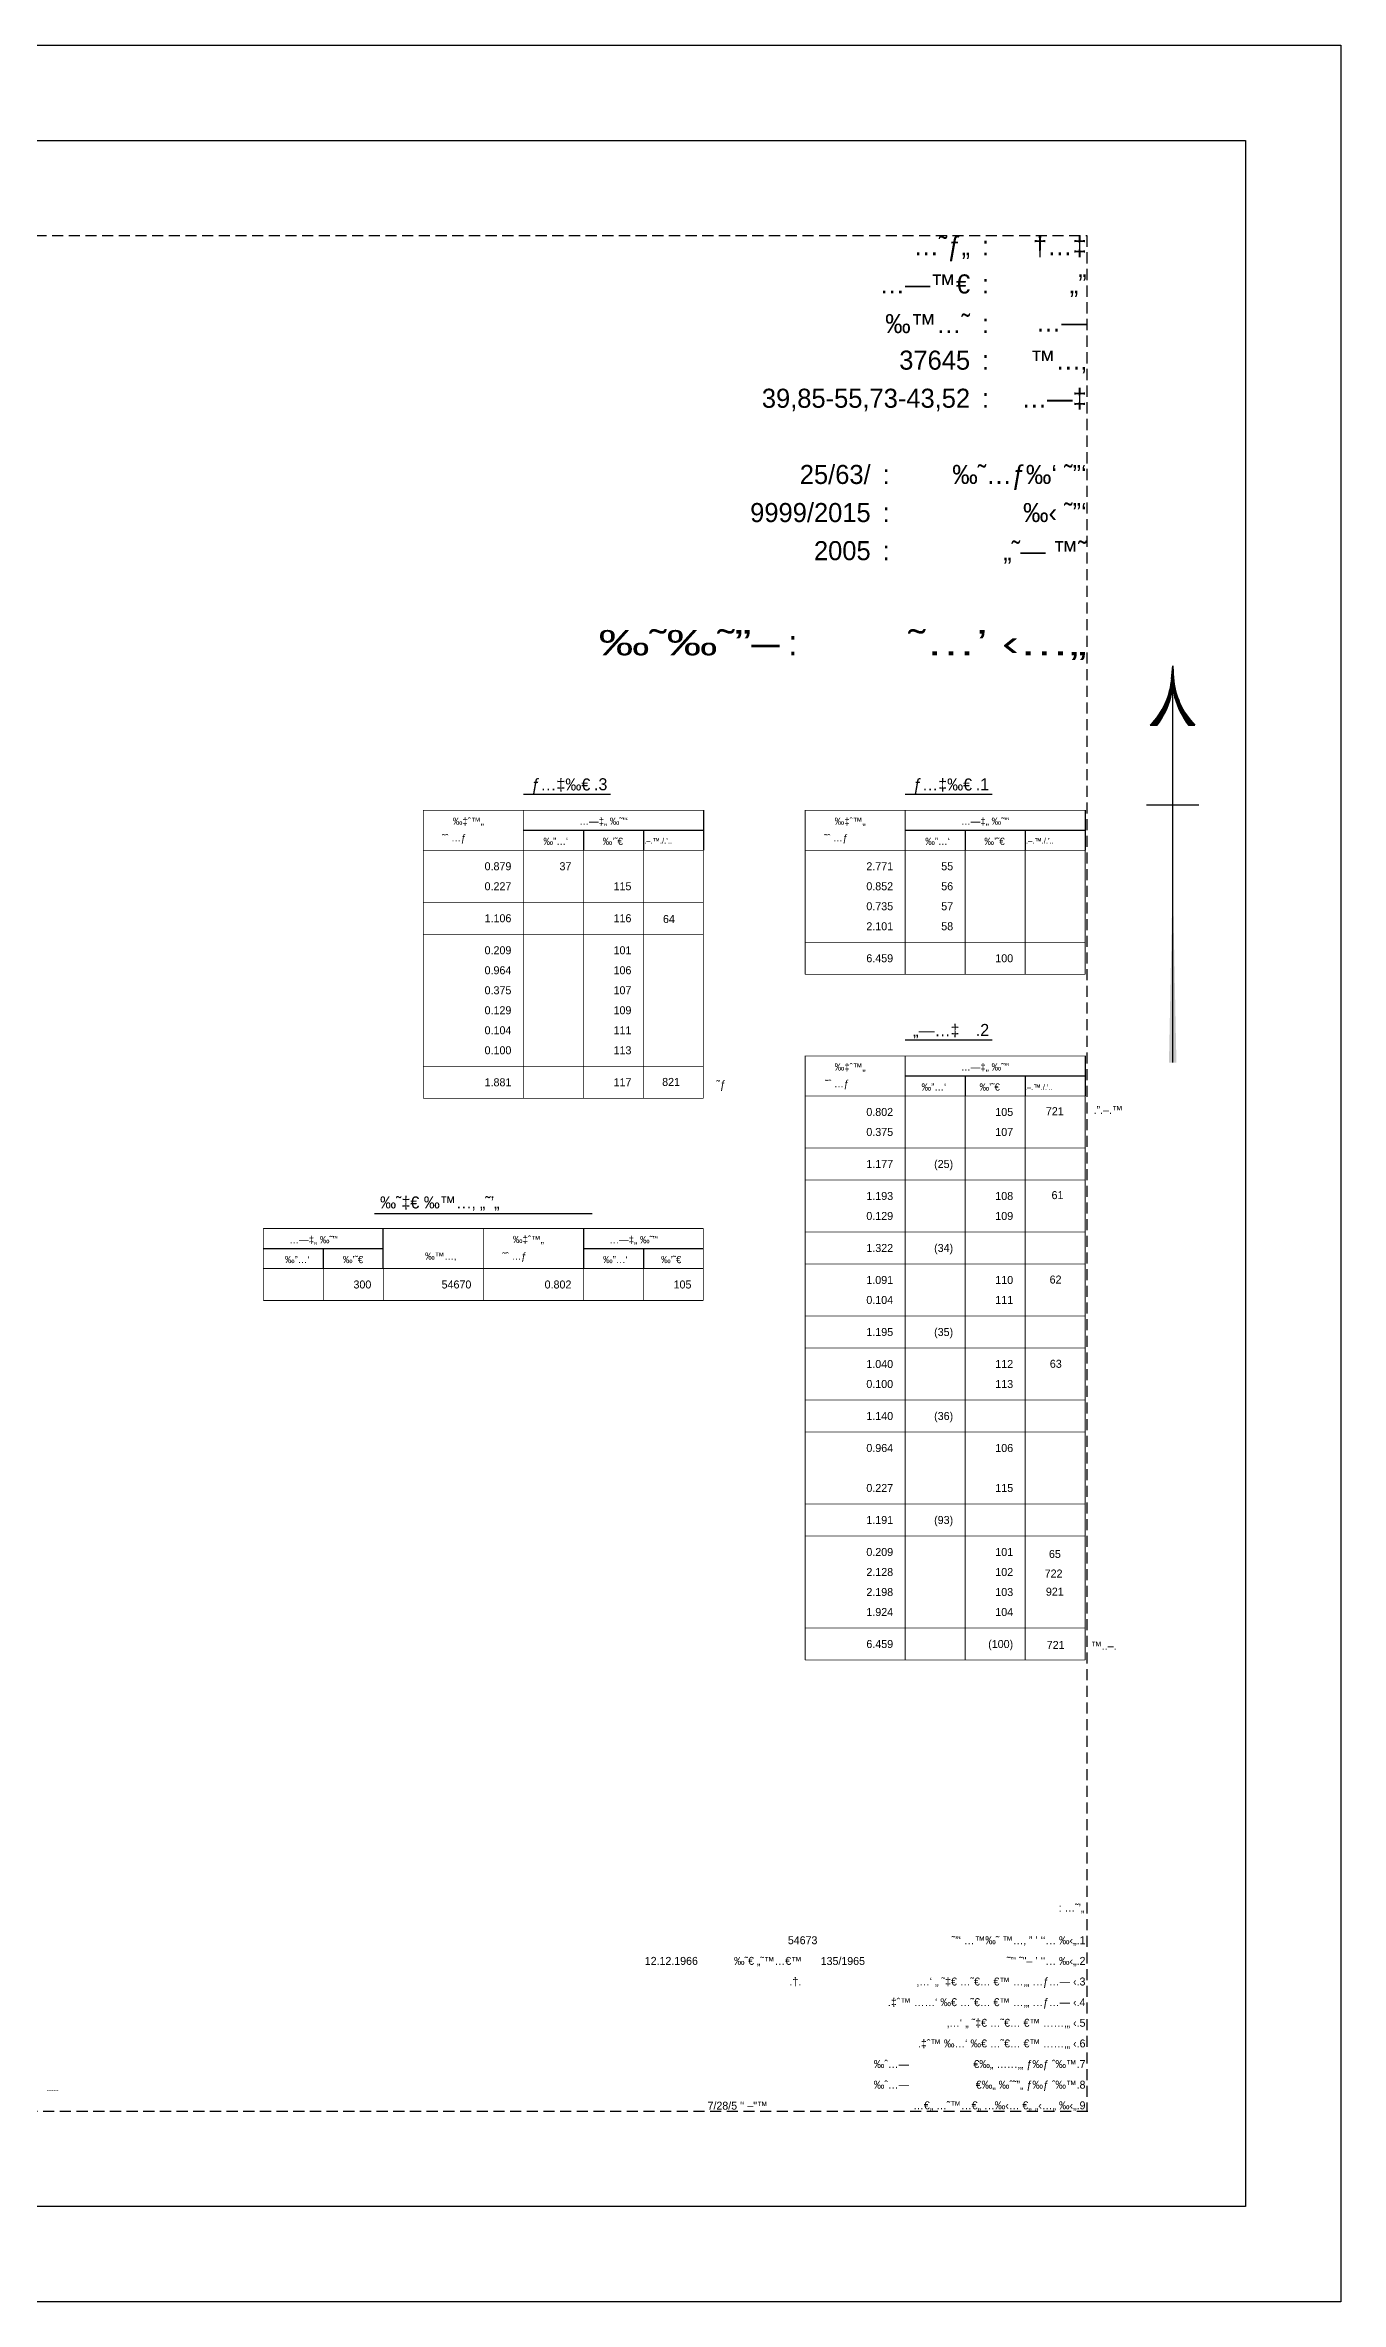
# Model space of a CAD drawing. Extents: x 173023 to 173570, y 602032 to 602387.
# Drawn here: x 173366.4 to 173570.4, y 602032 to 602387.4 of the extents above; entities that cross this region are included whole.
import ezdxf
from ezdxf.enums import TextEntityAlignment as Align

# ---------------------------------------------------------------- set-up
doc = ezdxf.new("R2010")
doc.units = 0
doc.header["$LTSCALE"] = 7
doc.linetypes.add('HIDDEN', pattern=[0.375, 0.25, -0.125])
for name, color, linetype in [('C1640', 7, 'Continuous'), ('C1641', 7, 'Continuous'), ('C1680', 9, 'Continuous'), ('C1682', 7, 'Continuous'), ('M2602', 9, 'Continuous')]:
    doc.layers.add(name, color=color, linetype=linetype)
doc.styles.add('HEBTEXT', font='HEBTXT')
doc.styles.add('MAVAT_HEBTXT', font='HEBTXT')
doc.styles.add('TAZAR_HEBTXT', font='HEBTXT')

# ---------------------------------------------------------------- blocks, each defined once
blk = doc.blocks.new('TAZAR_TABLE_U')
for p, q in [((-45, 4), (-23.25967361202769, 3.997639637888368)), ((0, 0), (0, -10)), ((-45, -5), (0, -5)), ((-30, -5), (-30, -10)), ((-15, -5), (-15, -10))]:
    blk.add_line(p, q)
at = {"const_width": 0.2}
for points in [[(-70, -10), (-70, 0), (0, 0)], [(-45, 0), (-45, -10)], [(0, -10), (0, 0)], [(0, -10), (-70, -10)]]:
    blk.add_lwpolyline(points, dxfattribs=at)
at = {"style": 'TAZAR_HEBTXT'}
for s, height, p in [('ƒ…‡‰€', 3, (-42.98629970610126, 4.939512980673018)), ('‰‡ˆ™„', 1.8, (-62.62907513403415, -3.643928210847936)), ('…—‡„ ‰˜”‘', 1.8, (-31.02781970951464, -3.643928210847936)), ('˜ˆ …ƒ', 1.8, (-65.29699131217205, -7.810474348291528)), ('‰”…‘', 1.8, (-39.98230454246107, -8.66743110081876)), ('‰’˜€', 1.8, (-25.19267726390365, -8.66743110081876)), ('.–.™./.’..', 1.399999999999999, (-14.81242482834955, -8.363767195568698))]:
    blk.add_text(s, height=height, dxfattribs=at).set_placement(p)
blk = doc.blocks.new('TAZAR_TABLE_D')
for p, q in [((-45, 4), (-23.25967361202769, 3.997639637888368)), ((0, 0), (0, -10)), ((-45, -5), (0, -5)), ((-30, -5), (-30, -10)), ((-15, -5), (-15, -10))]:
    blk.add_line(p, q)
at = {"const_width": 0.2}
for points in [[(-70, -10), (-70, 0), (0, 0)], [(-45, 0), (-45, -10)], [(0, -10), (0, 0)], [(0, -10), (-70, -10)]]:
    blk.add_lwpolyline(points, dxfattribs=at)
at = {"style": 'TAZAR_HEBTXT'}
for s, height, p in [('„—…‡', 3, (-42.98629970610126, 4.939512980673018)), ('‰‡ˆ™„', 1.8, (-62.62907513403415, -3.643928210847936)), ('…—‡„ ‰˜”‘', 1.8, (-31.02781970951464, -3.643928210847936)), ('˜ˆ …ƒ', 1.8, (-65.01719461659745, -7.810474348291528)), ('‰”…‘', 1.8, (-40.90346403096549, -8.66743110081876)), ('‰’˜€', 1.8, (-26.40854717621642, -8.66743110081876)), ('.–.™./.’..', 1.399999999999999, (-15.07006810316232, -8.526718690245573))]:
    blk.add_text(s, height=height, dxfattribs=at).set_placement(p)
blk = doc.blocks.new('TAZAR_TABLE_G')
for p, q in [((-82.22814090872998, 3.749999999999999), (-27.77185909127001, 3.749999999999999)), ((-80, -10), (-80, 0)), ((-30, 0), (-30, -10)), ((-110, -5), (-80, -5)), ((-95, -5), (-95, -10)), ((-30, -5), (0, -5)), ((-15, -5), (-15, -10))]:
    blk.add_line(p, q)
at = {"const_width": 0.2}
for points in [[(-110, 0), (-55, 0)], [(-110, 0), (-110, -10)], [(-55, 0), (-30.01152352901409, 0)], [(-55, -10), (-55, 0)], [(-30, 0), (0, 0)], [(0, 0), (0, -10)], [(-80, -10), (-110, -10)], [(0, -10), (-80, -10)]]:
    blk.add_lwpolyline(points, dxfattribs=at)
at = {"style": 'TAZAR_HEBTXT'}
for s, height, p in [('‰˜‡€ ‰™…‚ „˜’„', 3, (-80.82306603690957, 5.005519570969044)), ('…—‡„ ‰˜”‘', 1.8, (-103.4894931517192, -3.703823009738697)), ('‰‡ˆ™„', 1.8, (-47.62907513405661, -3.643928210833109)), ('…—‡„ ‰˜”‘', 1.8, (-23.48949315171922, -3.703823009738697)), ('‰”…‘', 1.8, (-104.5994766387157, -8.6674311007373)), ('‰’˜€', 1.8, (-90.1045597839402, -8.6674311007373)), ('‰™…‚', 1.8, (-69.55853434395976, -7.810474348254499)), ('˜ˆ …ƒ', 1.8, (-50.21410810347879, -7.810474348254499)), ('‰”…‘', 1.8, (-25.09015240333975, -8.6674311007373)), ('‰’˜€', 1.8, (-10.59523554862244, -8.6674311007373))]:
    blk.add_text(s, height=height, dxfattribs=at).set_placement(p)
blk = doc.blocks.new('C1640')
for s, height, style, p in [(':', 3, 'HEBTEXT', (-40.37636236858089, -15.10733697342221)), ('†…‡', 3, 'HEBTEXT', (-25.01325233944225, -15.10733697342221)), ('„”', 3, 'HEBTEXT', (-25.01325233944225, -21.10733697342221)), (':', 3, 'HEBTEXT', (-40.37636236858089, -21.10733697342221)), (':', 3, 'HEBTEXT', (-40.37636236858089, -27.35808013094356)), ('…—', 3, 'HEBTEXT', (-25.01325233944225, -27.10733697342221)), (':', 3, 'HEBTEXT', (-40.37636236858089, -33.10733697342221)), ('™…‚', 3, 'HEBTEXT', (-25.01325233944225, -33.10733697342221)), ('…—‡', 3, 'HEBTEXT', (-25.01325233944225, -39.10733697342221)), (':', 3, 'HEBTEXT', (-40.37636236858089, -39.10733697342221)), (':', 3, 'HEBTEXT', (-56.03627835222869, -51.10733697342221)), ('‰˜…ƒ‰‘ ˜”‘', 3, 'TAZAR_HEBTXT', (-25.01325233944226, -51.10733697342221)), (':', 3, 'HEBTEXT', (-56.03627835222869, -57.10733697342221)), ('‰‹ ˜”‘', 3, 'TAZAR_HEBTXT', (-25.01325233944226, -57.10733697342221)), (':', 3, 'HEBTEXT', (-56.03627835222869, -63.10733697342221)), (' „˜— ™˜', 3, 'TAZAR_HEBTXT', (-25.01325233944226, -63.10733697342221)), (':', 4, 'HEBTEXT', (-70.55020301109674, -77.1073369734222))]:
    blk.add_text(s, height=height, dxfattribs=dict(style=style)).set_placement(p, align=Align.TOP_RIGHT)
at = {"style": 'TAZAR_HEBTXT', "width": 1.5}
blk.add_text('˜…’ ‹…„', height=4, dxfattribs=at).set_placement((-25.01325233944225, -81.1073369734222), align=Align.RIGHT)
at = {"style": 'TAZAR_HEBTXT'}
for tag, p in [('REGION', (-43.37636236858089, -15.10733697342221)), ('COUNTY', (-43.37636236858089, -21.10733697342221)), ('SETTLEMENT', (-43.37636236858089, -27.35808013094356)), ('GUSH_NUM', (-43.37636236858089, -33.10733697342221)), ('PARCELS', (-43.37636236858089, -39.10733697342221)), ('SERIAL', (-59.03627835222869, -51.10733697342221)), ('PROCESS_NAME', (-59.03627835222869, -57.10733697342221)), ('GRID_NAME', (-59.03627835222869, -63.10733697342221))]:
    blk.add_attdef(tag, text='', height=3, dxfattribs=at).set_placement(p, align=Align.TOP_RIGHT)
at = {"style": 'TAZAR_HEBTXT', "width": 1.5}
blk.add_attdef('ORDERER', text='', height=4, dxfattribs=at).set_placement((-73.34033930302235, -81.1073369734222), align=Align.RIGHT)
at = {"style": 'TAZAR_HEBTXT', "flags": 1}
for tag, p in [('PROCESS_TYPE', (-35.01325233944226, -86.2264665113762)), ('WORK_ORDER', (-35.01325233944226, -88.91952812300855)), ('SCALE', (-35.01325233944226, -91.49794856633405)), ('TABA_NAMES', (-35.01325233944226, -96.5951362534268)), ('SURVEYOR', (-35.01325233944226, -94.01671581010133)), ('SETTLEMENT_CODE', (-35.01325233944226, -99.07728922845828)), ('SURVEY_DATE', (-35.01325233944226, -102.0807004309058)), ('UPDATE_DATE', (-35.01325233944226, -107.1304153466491)), ('FINISH_DATE', (-35.01325233944226, -104.6591208742312)), ('GUSH_LEGAL_AREA', (-35.01325233944226, -110.1752795130903)), ('GUSH_REGISTER_STATUS', (-35.01325233944226, -112.7536999564158)), ('GUSH_LAST_PARCEL', (-35.01325233944226, -115.2434721951923)), ('GENERAL_COMMENT', (-35.01325233944226, -117.8218926385177))]:
    blk.add_attdef(tag, text='', height=1, dxfattribs=at).set_placement(p, align=Align.CENTER)
blk = doc.blocks.new('NORTH')
for p, q in [((3.963626827229746, 60.42564449354541), (4.125405597209465, 62.50003608991392)), ((4.125405597209465, 62.50003608991392), (4.277451136673335, 60.42564449354541)), ((0.5989798559457995, 53.12503608991392), (1.674847709422465, 53.12503608991392)), ((6.629505643155426, 53.12503608991392), (7.635982394975144, 53.12503608991392))]:
    blk.add_line(p, q)
at = {"linetype": 'Continuous'}
for p, q in [((4.125405597209465, 3.608991391956806e-05), (4.125405597209465, 58.93450108997058)), ((-7.402763003483415e-06, 40.6165377717698), (8.250818597211037, 40.6165377717698))]:
    blk.add_line(p, q, dxfattribs=at)
for centre, start, end in [((-7.781454908254091, 61.41353171679657), 315.3160171767847, 356.0974007733492), ((-7.76258725579828, 61.22605099261273), 316.5840218414571, 359.8899667054137), ((-7.739718778320821, 61.03087504708674), 317.8764622858587, 1.873186706410264), ((-7.711649196426151, 60.82248029799666), 319.2279564003497, 3.589272775420433), ((-7.67773700482212, 60.60152056696825), 320.6315474714708, 5.199693013602174), ((15.91955980012426, 60.59412104764488), 174.6343548869275, 219.3219412798221), ((15.94802652625367, 60.77682736865245), 175.9457540654751, 220.4796532621542), ((15.98181475765887, 61.02343600208405), 177.9381853155093, 222.0748023579376), ((16.00545357860392, 61.2245215914445), 179.9777950944733, 223.4057439265138), ((16.02379436214687, 61.4060660378309), 183.7786208689396, 224.632963009169)]:
    blk.add_arc(centre, 11.786893, start, end, dxfattribs=at)
for centre, radius, start, end in [((-8.38352532259887, 60.76200194098055), 12.6290979670116, 322.7918867085166, 7.910230231863245), ((16.50761120551033, 60.7854452219326), 12.50035349783366, 172.1162630591149, 217.7933543945863)]:
    blk.add_arc(centre, radius, start, end)
blk.add_solid([(3.536060597223695, 3.608991391956806e-05), (4.125405597209465, 29.46726908988785), (4.714750597224338, 3.608991391956806e-05)])
blk = doc.blocks.new('C1641')
at = {"style": 'TAZAR_HEBTXT'}
for s, p in [(': …˜’„', (-25.36343214524095, 46.44234378710598)), ('‰˜€ „˜™…€™', (-69.87951687448822, 38.07162050970373)), ('˜”‘ …™‰˜ ™…‚ ” ’ ‘‘… ‰‹„.1', (-25.21143669932053, 41.32162050970373)), ('˜”‘ ˜"– ’ ‘‘… ‰‹„.2', (-25.21143669932053, 38.07162050970373)), ('‚…‘ „ ˜‡€ …˜€… €™ …‚„ …ƒ…— ‹.3', (-25.21143669932053, 34.82162050970373)), ('.‡ˆ™ ……‘ ‰€ …˜€… €™ …‚„ …ƒ…— ‹.4', (-25.21143669932053, 31.57162050970373)), ('‚…‘ „ ˜‡€ …˜€… €™ ……‚„ ‹.5', (-25.21143669932053, 28.32162050970373)), ('.‡ˆ™ ‰…‘ ‰€ …˜€… €™ ……‚„ ‹.6', (-25.21143669932053, 25.07162050970373)), ('€‰„ ……‚„ ƒ‰ƒ ˆ‰™.7', (-25.21143669932053, 21.82162050970373)), ('€‰„ ‰ˆ˜”„ ƒ‰ƒ ˆ‰™.8', (-25.21143669932053, 18.57162050970373)), ('…€„ …˜™…€„ …‰‹… €„ „‹…„ ‰‹„.9', (-25.21143669932053, 15.32162050970373))]:
    blk.add_text(s, height=1.25, dxfattribs=at).set_placement(p, align=Align.RIGHT)
for tag, p in [('DATE', (-86.23461030482576, 38.07162050970373)), ('GUSH_NUM', (-67.42032279204886, 41.32162050970373)), ('MARK', (-69.96786809386958, 34.82162050970373)), ('BORDER', (-52.97761903100763, 21.82162050970373)), ('DETAIL', (-52.97761903100763, 18.57162050970373)), ('TABA', (-75.25050811968731, 15.26999208853454))]:
    blk.add_attdef(tag, text='', height=1.25, dxfattribs=at).set_placement(p, align=Align.RIGHT)
blk.add_attdef('TALAR_NUM', text='', height=1.25, dxfattribs=at).set_placement((-63.41393038395108, 38.0520575557648), align=Align.CENTER)
at = {"style": 'TAZAR_HEBTXT', "flags": 1}
blk.add_attdef('TOPO', text='', height=1.25, dxfattribs=at).set_placement((-64.61665126217986, 28.32162050970373), align=Align.RIGHT)
blk.add_attdef('COMMENTS', text='', height=1.25, dxfattribs=at).set_placement((-48.45291937747561, 12.07162050970373), align=Align.CENTER)

msp = doc.modelspace()

# ---------------------------------------------------------------- linework, layer by layer
at = {"layer": 'C1680'}
for p, q in [((173022.6483212875, 602387.3584105028), (173570.4340557384, 602387.3584105028)), ((173570.4340557384, 602031.9699202715), (173022.6483212875, 602031.9699202715))]:
    msp.add_line(p, q, dxfattribs=at)
msp.add_lwpolyline([(173555.4340557384, 602372.3584105028), (173555.4340557384, 602046.9699202715), (173118.8929857162, 602046.9699202715), (173118.8929857162, 602372.3584105028)], close=True, dxfattribs=at)
at = {"layer": 'C1680', "color": 1, "linetype": 'HIDDEN'}
for points in [[(173530.6172767501, 602061.9699202715), (173133.8929857162, 602061.9699202715), (173133.8929857162, 602357.3584105028), (173530.4340557384, 602357.3584105028)], [(173530.4340557384, 602357.3584105028), (173530.4340557384, 602061.9699202715)]]:
    msp.add_lwpolyline(points, dxfattribs=at)
at = {"layer": 'C1682', "const_width": 0.126}
for points in [[(173425.9695045403, 602260.5700932383), (173425.9695045403, 602221.5100932382)], [(173441.7195045403, 602260.5700932383), (173441.7195045403, 602221.5100932382)], [(173451.1695045404, 602260.5700932383), (173451.1695045404, 602221.5100932382)], [(173460.6195045403, 602260.5700932383), (173460.6195045403, 602221.5100932382)], [(173470.0695045404, 602260.5700932383), (173470.0695045404, 602221.5100932382)], [(173486.0790924198, 602260.5700932383), (173486.0790924198, 602241.0400932382)], [(173501.8290924198, 602260.5700932383), (173501.8290924198, 602241.0400932382)], [(173511.2790924198, 602260.5700932383), (173511.2790924198, 602241.0400932382)], [(173520.7290924198, 602260.5700932383), (173520.7290924198, 602241.0400932382)], [(173530.1790924198, 602260.5700932383), (173530.1790924198, 602241.0400932382)], [(173470.0695045404, 602252.3800932382), (173425.9695045403, 602252.3800932382)], [(173470.0695045404, 602247.3400932383), (173425.9695045403, 602247.3400932383)], [(173530.1790924198, 602246.0800932382), (173486.0790924198, 602246.0800932382)], [(173530.1790924198, 602241.0400932382), (173486.0790924198, 602241.0400932382)], [(173470.0695045404, 602226.5500932382), (173425.9695045403, 602226.5500932382)], [(173470.0695045404, 602221.5100932382), (173425.9695045403, 602221.5100932382)], [(173486.0790924198, 602221.8776904984), (173486.0790924198, 602133.0476904984)], [(173501.8290924198, 602221.8776904984), (173501.8290924198, 602133.0476904984)], [(173511.2790924198, 602221.8776904984), (173511.2790924198, 602133.0476904984)], [(173520.7290924198, 602221.8776904984), (173520.7290924198, 602133.0476904984)], [(173530.1790924198, 602221.8776904984), (173530.1790924198, 602133.0476904984)], [(173530.1790924198, 602213.6876904983), (173486.0790924198, 602213.6876904983)], [(173530.1790924198, 602208.6476904984), (173486.0790924198, 602208.6476904984)], [(173530.1790924198, 602200.4576904983), (173486.0790924198, 602200.4576904983)], [(173530.1790924198, 602195.4176904983), (173486.0790924198, 602195.4176904983)], [(173400.7695045404, 602194.7064155478), (173400.7695045404, 602189.6664155478)], [(173410.2195045403, 602194.7064155478), (173410.2195045403, 602189.6664155478)], [(173419.6695045404, 602194.7064155478), (173419.6695045404, 602189.6664155478)], [(173435.4195045404, 602194.7064155478), (173435.4195045404, 602189.6664155478)], [(173451.1695045404, 602194.7064155478), (173451.1695045404, 602189.6664155478)], [(173460.6195045403, 602194.7064155478), (173460.6195045403, 602189.6664155478)], [(173470.0695045404, 602194.7064155478), (173470.0695045404, 602189.6664155478)], [(173470.0695045404, 602189.6664155478), (173400.7695045404, 602189.6664155478)], [(173530.1790924198, 602187.2276904983), (173486.0790924198, 602187.2276904983)], [(173530.1790924198, 602182.1876904983), (173486.0790924198, 602182.1876904983)], [(173530.1790924198, 602173.9976904985), (173486.0790924198, 602173.9976904985)], [(173530.1790924198, 602168.9576904983), (173486.0790924198, 602168.9576904983)], [(173530.1790924198, 602157.6176904984), (173486.0790924198, 602157.6176904984)], [(173530.1790924198, 602152.5776904984), (173486.0790924198, 602152.5776904984)], [(173530.1790924198, 602138.0876904983), (173486.0790924198, 602138.0876904983)], [(173530.1790924198, 602133.0476904984), (173486.0790924198, 602133.0476904984)]]:
    msp.add_lwpolyline(points, dxfattribs=at)
at = {"layer": 'M2602', "linetype": 'Continuous'}
msp.add_line((173570.4340557384, 602387.3584105028), (173570.4340557384, 602031.9699202715), dxfattribs=at)

# ---------------------------------------------------------------- block references
at = {"layer": 'C1640'}
msp.add_blockref('C1640', (173555.4340557384, 602372.3584105028), dxfattribs=at).add_auto_attribs({'REGION': '…˜ƒ„', 'COUNTY': '…—™€', 'SETTLEMENT': '‰™…˜', 'GUSH_NUM': '37645', 'PARCELS': '39,85-55,73-43,52', 'ORDERER': '‰˜‰˜”–', 'PROCESS_NAME': '9999/2015', 'SERIAL': '25/63/', 'GRID_NAME': '2005'})
at = {"layer": 'C1641'}
msp.add_blockref('C1641', (173555.4340557384, 602046.9699202715), dxfattribs=at).add_auto_attribs({'GUSH_NUM': '54673', 'TALAR_NUM': '135/1965', 'DATE': '12.12.1966', 'MARK': '.†.', 'BORDER': '‰ˆ…—', 'DETAIL': '‰ˆ…—', 'TABA': '7/28/5 \'‘ –"™'})
at = {"layer": 'C1680'}
msp.add_blockref('NORTH', (173539.8293724986, 602227.1253882531), dxfattribs=at)
at = {"layer": 'C1682', "xscale": 0.63, "yscale": 0.63, "zscale": 0.63}
for name, p in [('TAZAR_TABLE_U', (173470.0695045404, 602266.8700932382)), ('TAZAR_TABLE_U', (173530.1790924198, 602266.8700932382)), ('TAZAR_TABLE_D', (173530.1790924198, 602228.1776904984)), ('TAZAR_TABLE_G', (173470.0695045404, 602201.0064155477))]:
    msp.add_blockref(name, p, dxfattribs=at)

# ---------------------------------------------------------------- texts
at = {"layer": 'C1680', "style": 'TAZAR_HEBTXT', "width": 0.9509812760345975}
msp.add_text('˜ˆ', height=0.6875, dxfattribs=at).set_placement((173366.7295259653, 602064.5793383742), (173368.6045259653, 602064.5793383742), align=Align.FIT)
at = {"layer": 'C1682', "style": 'TAZAR_HEBTXT'}
for s, height, p in [('.3', 1.89, (173454.9495045403, 602270.0200932382)), ('.1', 1.89, (173515.0590924198, 602270.0200932382)), ('0.879', 1.26, (173439.8295045403, 602257.4200932382)), ('37', 1.26, (173449.2795045403, 602257.4200932382)), ('2.771', 1.26, (173499.9390924198, 602257.4200932382)), ('55', 1.26, (173509.3890924198, 602257.4200932382)), ('0.227', 1.26, (173439.8295045403, 602254.2700932382)), ('115', 1.26, (173458.7295045403, 602254.2700932382)), ('0.852', 1.26, (173499.9390924198, 602254.2700932382)), ('0.735', 1.26, (173499.9390924198, 602251.1200932382)), ('56', 1.26, (173509.3890924198, 602254.2700932382)), ('57', 1.26, (173509.3890924198, 602251.1200932382)), ('1.106', 1.26, (173439.8295045403, 602249.2300932382)), ('116', 1.26, (173458.7295045403, 602249.2300932382)), ('2.101', 1.26, (173499.9390924198, 602247.9700932382)), ('58', 1.26, (173509.3890924198, 602247.9700932382)), ('0.209', 1.26, (173439.8295045403, 602244.1900932383)), ('101', 1.26, (173458.7295045403, 602244.1900932383)), ('0.964', 1.26, (173439.8295045403, 602241.0400932382)), ('106', 1.26, (173458.7295045403, 602241.0400932382)), ('6.459', 1.26, (173499.9390924198, 602242.9300932381)), ('100', 1.26, (173518.8390924198, 602242.9300932381)), ('0.375', 1.26, (173439.8295045403, 602237.8900932382)), ('107', 1.26, (173458.7295045403, 602237.8900932382)), ('0.129', 1.26, (173439.8295045403, 602234.7400932383)), ('109', 1.26, (173458.7295045403, 602234.7400932383)), ('0.104', 1.26, (173439.8295045403, 602231.5900932383)), ('111', 1.26, (173458.7295045403, 602231.5900932383)), ('.2', 1.89, (173515.0590924198, 602231.3276904984)), ('0.100', 1.26, (173439.8295045403, 602228.4400932383)), ('113', 1.26, (173458.7295045403, 602228.4400932383)), ('1.881', 1.26, (173439.8295045403, 602223.4000932382)), ('117', 1.26, (173458.7295045403, 602223.4000932382)), ('0.802', 1.26, (173499.9390924198, 602218.7276904983)), ('0.375', 1.26, (173499.9390924198, 602215.5776904984)), ('105', 1.26, (173518.8390924198, 602218.7276904983)), ('107', 1.26, (173518.8390924198, 602215.5776904984)), ('1.177', 1.26, (173499.9390924198, 602210.5376904984)), ('(25)', 1.26, (173509.3890924198, 602210.5376904984)), ('1.193', 1.26, (173499.9390924198, 602205.4976904985)), ('108', 1.26, (173518.8390924198, 602205.4976904985)), ('0.129', 1.26, (173499.9390924198, 602202.3476904985)), ('109', 1.26, (173518.8390924198, 602202.3476904985)), ('1.322', 1.26, (173499.9390924198, 602197.3076904984)), ('(34)', 1.26, (173509.3890924198, 602197.3076904984)), ('300', 1.26, (173417.7795045403, 602191.5564155477)), ('54670', 1.26, (173433.5295045403, 602191.5564155477)), ('0.802', 1.26, (173449.2795045403, 602191.5564155477)), ('105', 1.26, (173468.1795045403, 602191.5564155477)), ('1.091', 1.26, (173499.9390924198, 602192.2676904984)), ('110', 1.26, (173518.8390924198, 602192.2676904984)), ('0.104', 1.26, (173499.9390924198, 602189.1176904984)), ('111', 1.26, (173518.8390924198, 602189.1176904984)), ('1.195', 1.26, (173499.9390924198, 602184.0776904984)), ('(35)', 1.26, (173509.3890924198, 602184.0776904984)), ('1.040', 1.26, (173499.9390924198, 602179.0376904984)), ('112', 1.26, (173518.8390924198, 602179.0376904984)), ('0.100', 1.26, (173499.9390924198, 602175.8876904984)), ('113', 1.26, (173518.8390924198, 602175.8876904984)), ('1.140', 1.26, (173499.9390924198, 602170.8476904985)), ('(36)', 1.26, (173509.3890924198, 602170.8476904985)), ('0.964', 1.26, (173499.9390924198, 602165.8076904984)), ('106', 1.26, (173518.8390924198, 602165.8076904984)), ('0.227', 1.26, (173499.9390924198, 602159.5076904984)), ('115', 1.26, (173518.8390924198, 602159.5076904984)), ('1.191', 1.26, (173499.9390924198, 602154.4676904983)), ('(93)', 1.26, (173509.3890924198, 602154.4676904983)), ('0.209', 1.26, (173499.9390924198, 602149.4276904984)), ('101', 1.26, (173518.8390924198, 602149.4276904984)), ('2.128', 1.26, (173499.9390924198, 602146.2776904984)), ('102', 1.26, (173518.8390924198, 602146.2776904984)), ('2.198', 1.26, (173499.9390924198, 602143.1276904984)), ('103', 1.26, (173518.8390924198, 602143.1276904984)), ('1.924', 1.26, (173499.9390924198, 602139.9776904983)), ('104', 1.26, (173518.8390924198, 602139.9776904983)), ('6.459', 1.26, (173499.9390924198, 602134.9376904983)), ('(100)', 1.26, (173518.8390924198, 602134.9376904983))]:
    msp.add_text(s, height=height, dxfattribs=at).set_placement(p, align=Align.RIGHT)
at = {"layer": 'C1682', "style": 'MAVAT_HEBTXT'}
for s, p in [('64', (173463.6990388414, 602249.1101160751)), ('821', (173463.5712177207, 602223.455267565)), ('˜ƒ', (173472.1156952942, 602223.0511399809)), ('721', (173523.9893754036, 602218.8426916944)), ('.”.–.™', (173531.4999243056, 602219.0459364529)), ('61', (173524.8794024651, 602205.625568067)), ('62', (173524.5771527739, 602192.3336602212)), ('63', (173524.611571295, 602179.0638493493)), ('65', (173524.4699786519, 602149.1173309128)), ('722', (173523.7979625554, 602146.0369571218)), ('921', (173523.9918167891, 602143.1792978572)), ('721', (173524.1239884355, 602134.7924187005)), ('™..–.', (173531.1002495542, 602134.6540391576))]:
    msp.add_text(s, height=1.26, dxfattribs=at).set_placement(p)

doc.saveas('drawing.dxf')
